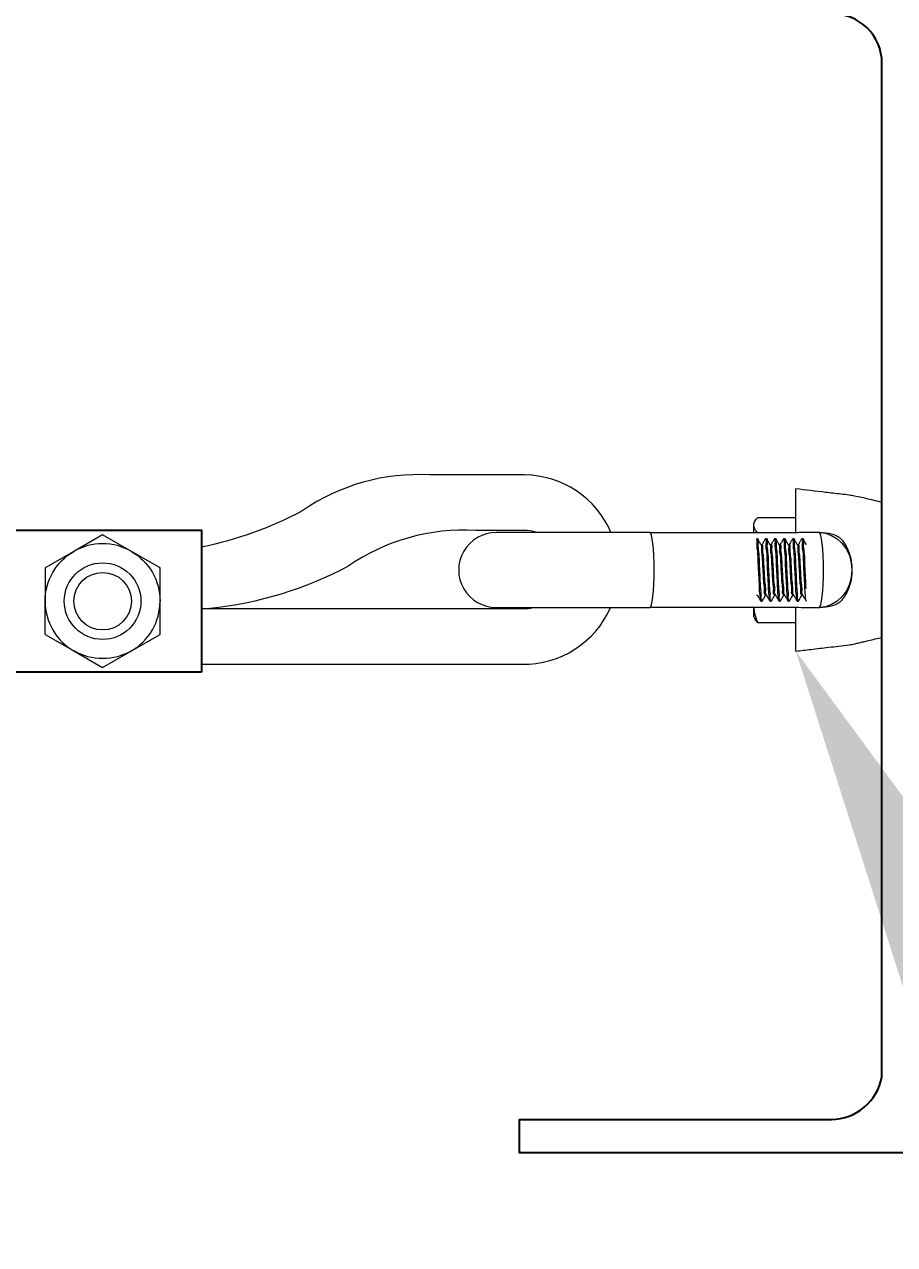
# Model space of a CAD drawing. Header units: inches. Extents: x -1851 to 6314, y -1304 to 4687.
# Drawn here: x -1249.45 to -1245.09, y 630.3 to 636.4 of the extents above; entities that cross this region are included whole.
import ezdxf
from ezdxf import colors
from ezdxf.entities.mleader import LeaderData, LeaderLine
from ezdxf.math import Vec2, Vec3

# ---------------------------------------------------------------- set-up
doc = ezdxf.new("R2010")
doc.units = ezdxf.units.IN
doc.header["$MEASUREMENT"] = 0
for name, color, linetype in [('E-COMB-BOX', 41, 'Continuous'), ('E-GRND', 3, 'Continuous'), ('G-ANNO-TEXT', 1, 'Continuous'), ('S-STEL-ANGL', 3, 'Continuous'), ('WIRE MANAGEMENT', 4, 'Continuous')]:
    doc.layers.add(name, color=color, linetype=linetype)
doc.styles.add('NEI-A', font='arial.ttf')

msp = doc.modelspace()

# ---------------------------------------------------------------- linework, layer by layer
at = {"layer": 'E-COMB-BOX', "color": 4, "flags": 128}
msp.add_lwpolyline([(-1243.21354, 636.62156), (-1243.21354, 636.45492), (-1244.77354, 636.45492, 0.4065492), (-1245.02682, 636.2082), (-1245.02682, 631.13492, 0.3694747), (-1244.81354, 630.92156), (-1243.21354, 630.92156), (-1243.21354, 630.75492), (-1246.96682, 630.75492), (-1246.96682, 630.92156), (-1245.40682, 630.92156, 0.3584563), (-1245.15354, 631.13492), (-1245.15354, 636.2082, 0.4219197), (-1245.40682, 636.45492), (-1246.96682, 636.45492), (-1246.96682, 636.62156)], format="xyb", close=True, dxfattribs=at)
at = {"layer": 'E-GRND'}
msp.add_lwpolyline([(-1248.55917, 633.16081), (-1249.54937, 633.16081), (-1249.54937, 633.87105), (-1248.55917, 633.87105)], close=True, dxfattribs=at)
at = {"layer": 'S-STEL-ANGL', "linetype": 'Continuous', "lineweight": 18}
for p, q in [((-1245.58457, 634.04742), (-1245.58457, 634.07781)), ((-1245.58457, 633.85787), (-1245.58457, 634.04742)), ((-1245.77458, 633.9347), (-1245.58457, 633.9347)), ((-1245.78965, 633.91608), (-1245.79551, 633.90593)), ((-1245.79551, 633.8963), (-1245.79551, 633.90593)), ((-1245.79551, 633.85906), (-1245.79551, 633.8963)), ((-1249.05427, 633.8476), (-1249.1981, 633.76456)), ((-1248.91044, 633.76456), (-1249.05427, 633.8476)), ((-1245.77629, 633.82781), (-1245.78196, 633.82781)), ((-1245.73082, 633.82781), (-1245.73651, 633.82781)), ((-1245.68537, 633.82781), (-1245.69106, 633.82781)), ((-1245.63992, 633.82781), (-1245.64561, 633.82781)), ((-1245.59447, 633.82781), (-1245.60014, 633.82781)), ((-1245.549, 633.82781), (-1245.55469, 633.82781)), ((-1245.46827, 633.85906), (-1245.49686, 633.85906)), ((-1245.46463, 633.85906), (-1245.46827, 633.85906)), ((-1245.75357, 633.79828), (-1245.7589, 633.79828)), ((-1245.70812, 633.79828), (-1245.71345, 633.79828)), ((-1245.66265, 633.79828), (-1245.66798, 633.79828)), ((-1245.6172, 633.79828), (-1245.62254, 633.79828)), ((-1245.57175, 633.79828), (-1245.57709, 633.79828)), ((-1249.34193, 633.34935), (-1249.34193, 633.51544)), ((-1248.76661, 633.34935), (-1248.76661, 633.51544)), ((-1245.78198, 633.54483), (-1245.77666, 633.54483)), ((-1245.75924, 633.51531), (-1245.75355, 633.51531)), ((-1245.73653, 633.54483), (-1245.73119, 633.54483)), ((-1245.71379, 633.51531), (-1245.7081, 633.51531)), ((-1245.69108, 633.54483), (-1245.68574, 633.54483)), ((-1245.66834, 633.51531), (-1245.66263, 633.51531)), ((-1245.64561, 633.54483), (-1245.64029, 633.54483)), ((-1245.62287, 633.51531), (-1245.61718, 633.51531)), ((-1245.60016, 633.54483), (-1245.59484, 633.54483)), ((-1245.57742, 633.51531), (-1245.57174, 633.51531)), ((-1245.55471, 633.54483), (-1245.54938, 633.54483)), ((-1245.79551, 633.43718), (-1245.79551, 633.48406)), ((-1245.58457, 633.2957), (-1245.58457, 633.48524)), ((-1245.49912, 633.48406), (-1245.46827, 633.48406)), ((-1245.46827, 633.48406), (-1245.46454, 633.48406)), ((-1245.79551, 633.43718), (-1245.78965, 633.42704)), ((-1245.77458, 633.40842), (-1245.58457, 633.40842)), ((-1249.34193, 633.34935), (-1249.1981, 633.26631)), ((-1248.91044, 633.26631), (-1248.76661, 633.34935)), ((-1245.58457, 633.26531), (-1245.58457, 633.2957))]:
    msp.add_line(p, q, dxfattribs=at)
msp.add_lwpolyline([(-1246.3153, 633.85906), (-1247.08456, 633.85906, 1.0000313), (-1247.08456, 633.48406), (-1246.3153, 633.48406)], format="xyb", dxfattribs=at)
at = {"layer": 'S-STEL-ANGL', "linetype": 'Continuous', "lineweight": 18, "flags": 128}
for points in [[(-1245.58457, 633.48406), (-1246.3153, 633.48406), (-1246.31094, 633.48766), (-1246.30677, 633.49833), (-1246.30291, 633.51566), (-1246.29953, 633.53898), (-1246.29675, 633.56739), (-1246.2947, 633.5998), (-1246.29343, 633.63498), (-1246.293, 633.67156), (-1246.29343, 633.70814), (-1246.2947, 633.74331), (-1246.29675, 633.77573), (-1246.29953, 633.80414), (-1246.30291, 633.82746), (-1246.30677, 633.84479), (-1246.31094, 633.85545), (-1246.3153, 633.85906), (-1246.3153, 633.85906), (-1245.58457, 633.85906)], [(-1245.46827, 633.48406), (-1245.46392, 633.48766), (-1245.45973, 633.49833), (-1245.45588, 633.51566), (-1245.4525, 633.53898), (-1245.44973, 633.56739), (-1245.44766, 633.5998), (-1245.4464, 633.63498), (-1245.44597, 633.67156), (-1245.4464, 633.70814), (-1245.44766, 633.74331), (-1245.44973, 633.77573), (-1245.4525, 633.80414), (-1245.45588, 633.82746), (-1245.45973, 633.84479), (-1245.46392, 633.85545), (-1245.46827, 633.85906)], [(-1245.46827, 633.85906), (-1245.43619, 633.85545), (-1245.40535, 633.84479), (-1245.37692, 633.82746), (-1245.35199, 633.80414), (-1245.33155, 633.77573), (-1245.31636, 633.74331), (-1245.30699, 633.70814), (-1245.30384, 633.67156), (-1245.30699, 633.63498), (-1245.31636, 633.5998), (-1245.33155, 633.56739), (-1245.35199, 633.53898), (-1245.37692, 633.51566), (-1245.40535, 633.49833), (-1245.43619, 633.48766), (-1245.46827, 633.48406)]]:
    msp.add_lwpolyline(points, dxfattribs=at)
at = {"layer": 'S-STEL-ANGL', "linetype": 'Continuous', "lineweight": 18}
for points in [[(-1249.1981, 633.76456), (-1249.34193, 633.68152), (-1249.34193, 633.51544, -0.2679492)], [(-1248.76661, 633.51544), (-1248.76661, 633.68152), (-1248.91044, 633.76456, -0.2679492)], [(-1249.1981, 633.26631), (-1249.05427, 633.18327), (-1248.91044, 633.26631, -0.2679492)]]:
    msp.add_lwpolyline(points, format="xyb", close=True, dxfattribs=at)
for radius in [0.19195, 0.14396]:
    msp.add_circle((-1249.05427, 633.51544), radius, dxfattribs=at)
for start, end in [(60, 120), (180, 240), (300, 0)]:
    msp.add_arc((-1249.05427, 633.51544), 0.28766, start, end, dxfattribs=at)
for points, knots in [([(-1245.15354, 634.00943), (-1245.19896, 634.02108), (-1245.25355, 634.03446), (-1245.32205, 634.0471), (-1245.35787, 634.0506), (-1245.39719, 634.05551), (-1245.4727, 634.06442), (-1245.53509, 634.07189), (-1245.58457, 634.07781)], [0.08185175, 0.08185175, 0.08185175, 0.08185175, 0.37728711, 0.43607952, 0.52069158, 0.60395295, 0.68586367, 1, 1, 1, 1]), ([(-1245.79551, 633.8963), (-1245.79548, 633.89721), (-1245.7953, 633.90443), (-1245.78947, 633.91891), (-1245.77985, 633.9291), (-1245.77458, 633.9347)], [0, 0, 0, 0, 0.0611889, 0.4847058, 1, 1, 1, 1]), ([(-1245.77458, 633.8579), (-1245.7804, 633.86377), (-1245.79113, 633.87461), (-1245.79413, 633.88949), (-1245.79551, 633.8963)], [0, 0, 0, 0, 0.5422415, 1, 1, 1, 1]), ([(-1245.75979, 633.5174), (-1245.75999, 633.51728), (-1245.76101, 633.51664), (-1245.76059, 633.53194), (-1245.76577, 633.54793), (-1245.76635, 633.59556), (-1245.76964, 633.6483), (-1245.77264, 633.70484), (-1245.77326, 633.76332), (-1245.78057, 633.78816), (-1245.77565, 633.8306), (-1245.78157, 633.82527), (-1245.78196, 633.82492)], [0, 0, 0, 0, 0.002024, 0.0103203, 0.092947, 0.2363025, 0.4209043, 0.6161441, 0.7936474, 0.9273038, 0.9952579, 1, 1, 1, 1]), ([(-1245.75355, 633.5182), (-1245.75415, 633.51866), (-1245.76064, 633.52376), (-1245.75516, 633.54881), (-1245.76005, 633.57021), (-1245.76163, 633.60566), (-1245.76382, 633.64875), (-1245.76701, 633.70473), (-1245.76755, 633.76332), (-1245.77491, 633.78821), (-1245.76993, 633.83056), (-1245.77589, 633.82527), (-1245.77629, 633.82492)], [0, 0, 0, 0, 0.0071859, 0.0785699, 0.2008212, 0.2338823, 0.4190557, 0.614906, 0.7929588, 0.9270313, 0.9951969, 1, 1, 1, 1]), ([(-1245.75868, 633.79789), (-1245.76154, 633.80283), (-1245.76726, 633.81269), (-1245.77298, 633.82257), (-1245.77584, 633.8275)], [0, 0, 0, 0, 0.4999036, 1, 1, 1, 1]), ([(-1245.73707, 633.82737), (-1245.73994, 633.82243), (-1245.74567, 633.81254), (-1245.7514, 633.80266), (-1245.75427, 633.79772)], [0, 0, 0, 0, 0.5001388, 1, 1, 1, 1]), ([(-1245.71434, 633.5174), (-1245.71454, 633.51728), (-1245.71556, 633.51664), (-1245.71514, 633.53194), (-1245.72032, 633.54793), (-1245.72091, 633.59556), (-1245.72418, 633.6483), (-1245.7272, 633.70484), (-1245.72776, 633.7633), (-1245.73517, 633.7882), (-1245.73015, 633.83056), (-1245.73611, 633.82527), (-1245.73651, 633.82492)], [0, 0, 0, 0, 0.002024, 0.0103199, 0.0929434, 0.2362933, 0.4208878, 0.6161199, 0.7936132, 0.9272686, 0.995212, 1, 1, 1, 1]), ([(-1245.7081, 633.5182), (-1245.7087, 633.51866), (-1245.71519, 633.52376), (-1245.70967, 633.54881), (-1245.71461, 633.57021), (-1245.71618, 633.60566), (-1245.71838, 633.64875), (-1245.72153, 633.70472), (-1245.72212, 633.76334), (-1245.72943, 633.78816), (-1245.72451, 633.8306), (-1245.73043, 633.82527), (-1245.73082, 633.82492)], [0, 0, 0, 0, 0.0071863, 0.0785667, 0.200828, 0.2338907, 0.4190732, 0.6149303, 0.7929949, 0.9270739, 0.9952429, 1, 1, 1, 1]), ([(-1245.71321, 633.79789), (-1245.71608, 633.80282), (-1245.72181, 633.81269), (-1245.72753, 633.82257), (-1245.73039, 633.8275)], [0, 0, 0, 0, 0.50004123, 1, 1, 1, 1]), ([(-1245.69162, 633.82737), (-1245.69449, 633.82243), (-1245.70022, 633.81254), (-1245.70594, 633.80266), (-1245.7088, 633.79772)], [0, 0, 0, 0, 0.5002761, 1, 1, 1, 1]), ([(-1245.66889, 633.5174), (-1245.66909, 633.51728), (-1245.67011, 633.51664), (-1245.66959, 633.53196), (-1245.67491, 633.54792), (-1245.67545, 633.59556), (-1245.67871, 633.6483), (-1245.68176, 633.70484), (-1245.68231, 633.7633), (-1245.68972, 633.7882), (-1245.6847, 633.83056), (-1245.69066, 633.82527), (-1245.69106, 633.82492)], [0, 0, 0, 0, 0.002024, 0.0103062, 0.0929306, 0.2362857, 0.4208791, 0.616116, 0.7936111, 0.9272678, 0.9952119, 1, 1, 1, 1]), ([(-1245.66263, 633.5182), (-1245.66323, 633.51866), (-1245.66976, 633.52373), (-1245.6642, 633.54883), (-1245.66918, 633.57021), (-1245.67067, 633.60566), (-1245.67295, 633.64875), (-1245.67609, 633.70473), (-1245.67661, 633.76332), (-1245.68403, 633.7882), (-1245.67901, 633.83056), (-1245.68498, 633.82527), (-1245.68537, 633.82492)], [0, 0, 0, 0, 0.007232, 0.0786064, 0.2008572, 0.2339138, 0.4190834, 0.6149239, 0.7929701, 0.9270419, 0.9951971, 1, 1, 1, 1]), ([(-1245.66776, 633.79789), (-1245.67062, 633.80283), (-1245.67634, 633.8127), (-1245.68207, 633.82257), (-1245.68494, 633.8275)], [0, 0, 0, 0, 0.4997661, 1, 1, 1, 1]), ([(-1245.64615, 633.82737), (-1245.64902, 633.82243), (-1245.65475, 633.81254), (-1245.66048, 633.80266), (-1245.66335, 633.79772)], [0, 0, 0, 0, 0.5001388, 1, 1, 1, 1]), ([(-1245.62344, 633.5174), (-1245.62364, 633.51728), (-1245.62466, 633.51664), (-1245.62414, 633.53196), (-1245.62946, 633.54792), (-1245.62999, 633.59556), (-1245.63327, 633.6483), (-1245.63627, 633.70484), (-1245.63688, 633.7633), (-1245.64423, 633.78821), (-1245.63925, 633.83056), (-1245.64521, 633.82527), (-1245.64561, 633.82492)], [0, 0, 0, 0, 0.002024, 0.0103061, 0.0929302, 0.2362847, 0.4208774, 0.6161107, 0.7936081, 0.9272601, 0.9952119, 1, 1, 1, 1]), ([(-1245.61718, 633.5182), (-1245.61778, 633.51866), (-1245.62427, 633.52376), (-1245.61878, 633.54881), (-1245.62373, 633.57021), (-1245.62523, 633.60566), (-1245.62747, 633.64875), (-1245.63065, 633.70473), (-1245.63116, 633.76332), (-1245.63858, 633.7882), (-1245.63356, 633.83056), (-1245.63953, 633.82527), (-1245.63992, 633.82492)], [0, 0, 0, 0, 0.0071859, 0.0785701, 0.2008258, 0.2338837, 0.4190576, 0.6149086, 0.792962, 0.927039, 0.9951969, 1, 1, 1, 1]), ([(-1245.62231, 633.79789), (-1245.62517, 633.80283), (-1245.63089, 633.81269), (-1245.63661, 633.82257), (-1245.63947, 633.8275)], [0, 0, 0, 0, 0.4999036, 1, 1, 1, 1]), ([(-1245.6007, 633.82737), (-1245.60357, 633.82243), (-1245.6093, 633.81254), (-1245.61503, 633.80266), (-1245.6179, 633.79772)], [0, 0, 0, 0, 0.5001388, 1, 1, 1, 1]), ([(-1245.57797, 633.5174), (-1245.57817, 633.51728), (-1245.5792, 633.51664), (-1245.57877, 633.53194), (-1245.58395, 633.54793), (-1245.58454, 633.59556), (-1245.58782, 633.6483), (-1245.59082, 633.70484), (-1245.59142, 633.7633), (-1245.5988, 633.78821), (-1245.59378, 633.83056), (-1245.59975, 633.82527), (-1245.60014, 633.82492)], [0, 0, 0, 0, 0.002024, 0.0103199, 0.0929435, 0.2362935, 0.4208883, 0.6161206, 0.7936171, 0.9272685, 0.995212, 1, 1, 1, 1]), ([(-1245.57174, 633.5182), (-1245.57233, 633.51866), (-1245.57882, 633.52376), (-1245.57334, 633.54881), (-1245.57824, 633.57021), (-1245.57981, 633.60566), (-1245.582, 633.64875), (-1245.5852, 633.70473), (-1245.58573, 633.76332), (-1245.59309, 633.78821), (-1245.58811, 633.83056), (-1245.59408, 633.82527), (-1245.59447, 633.82492)], [0, 0, 0, 0, 0.0071859, 0.0785699, 0.2008212, 0.2338823, 0.4190557, 0.614906, 0.7929588, 0.9270313, 0.9951969, 1, 1, 1, 1]), ([(-1245.57686, 633.79789), (-1245.57972, 633.80283), (-1245.58544, 633.81269), (-1245.59116, 633.82257), (-1245.59402, 633.8275)], [0, 0, 0, 0, 0.4999036, 1, 1, 1, 1]), ([(-1245.49686, 633.85886), (-1245.51898, 633.85894), (-1245.54822, 633.85903), (-1245.57745, 633.8581), (-1245.58457, 633.85787)], [0, 0, 0, 0, 0.756132, 1, 1, 1, 1]), ([(-1245.55525, 633.82737), (-1245.55812, 633.82243), (-1245.56385, 633.81254), (-1245.56958, 633.80266), (-1245.57245, 633.79772)], [0, 0, 0, 0, 0.5001388, 1, 1, 1, 1]), ([(-1245.53308, 633.51712), (-1245.53329, 633.51796), (-1245.53553, 633.52713), (-1245.53681, 633.55161), (-1245.53982, 633.59398), (-1245.54214, 633.6488), (-1245.54544, 633.70472), (-1245.54593, 633.76333), (-1245.55335, 633.7882), (-1245.54833, 633.83056), (-1245.5543, 633.82527), (-1245.55469, 633.82492)], [0, 0, 0, 0, 0.0083127, 0.0911038, 0.2347444, 0.4197133, 0.6153414, 0.7931946, 0.927121, 0.9952023, 1, 1, 1, 1]), ([(-1245.53308, 633.57957), (-1245.53328, 633.58298), (-1245.53457, 633.60554), (-1245.53647, 633.64881), (-1245.53973, 633.70471), (-1245.5403, 633.76334), (-1245.54761, 633.78816), (-1245.54269, 633.8306), (-1245.54861, 633.82527), (-1245.549, 633.82492)], [0, 0, 0, 0, 0.0413712, 0.2730891, 0.5181642, 0.7409755, 0.9087479, 0.9940474, 1, 1, 1, 1]), ([(-1245.53139, 633.79789), (-1245.53426, 633.80282), (-1245.53999, 633.81269), (-1245.54571, 633.82257), (-1245.54857, 633.8275)], [0, 0, 0, 0, 0.50004123, 1, 1, 1, 1]), ([(-1245.46465, 633.85872), (-1245.45166, 633.8585), (-1245.42975, 633.85814), (-1245.40024, 633.85171), (-1245.378, 633.84272), (-1245.35349, 633.82384), (-1245.32932, 633.78804), (-1245.31262, 633.74512), (-1245.30405, 633.69784), (-1245.30245, 633.64992), (-1245.31255, 633.59592), (-1245.33361, 633.54817), (-1245.35707, 633.51464), (-1245.38442, 633.49711), (-1245.40808, 633.48934), (-1245.43533, 633.48468), (-1245.45418, 633.48445), (-1245.46454, 633.48432)], [0, 0, 0, 0, 0.0690568, 0.1164714, 0.1602796, 0.1957003, 0.2797952, 0.386421, 0.4391369, 0.5354169, 0.6404615, 0.7285778, 0.8130834, 0.8531381, 0.8996284, 0.9448808, 1, 1, 1, 1]), ([(-1245.73651, 633.54718), (-1245.7371, 633.54755), (-1245.7437, 633.55171), (-1245.73856, 633.57632), (-1245.74557, 633.60774), (-1245.7463, 633.65337), (-1245.75002, 633.69841), (-1245.7507, 633.74593), (-1245.75739, 633.76636), (-1245.75345, 633.80004), (-1245.75847, 633.79647), (-1245.75866, 633.79633)], [0, 0, 0, 0, 0.0082033, 0.0913383, 0.2352696, 0.4205335, 0.6164632, 0.7946079, 0.9288247, 0.9972916, 1, 1, 1, 1]), ([(-1245.73151, 633.54764), (-1245.73187, 633.54787), (-1245.73816, 633.55191), (-1245.73274, 633.57643), (-1245.73993, 633.6077), (-1245.74063, 633.65337), (-1245.74431, 633.69846), (-1245.74506, 633.74577), (-1245.75161, 633.76669), (-1245.74786, 633.80011), (-1245.75316, 633.79623), (-1245.75355, 633.79594)], [0, 0, 0, 0, 0.00494492, 0.08812002, 0.23211515, 0.41747305, 0.61349314, 0.79172385, 0.92601185, 0.99449976, 1, 1, 1, 1]), ([(-1245.69106, 633.54718), (-1245.69165, 633.54755), (-1245.69825, 633.55171), (-1245.69311, 633.57632), (-1245.70012, 633.60774), (-1245.70086, 633.65337), (-1245.70454, 633.69841), (-1245.70526, 633.74592), (-1245.71194, 633.76636), (-1245.708, 633.80004), (-1245.71302, 633.79647), (-1245.71321, 633.79633)], [0, 0, 0, 0, 0.0082033, 0.0913382, 0.2352695, 0.4205333, 0.6164587, 0.7946079, 0.9288247, 0.9972916, 1, 1, 1, 1]), ([(-1245.68606, 633.54764), (-1245.68641, 633.54787), (-1245.69266, 633.55196), (-1245.68729, 633.5764), (-1245.69449, 633.60771), (-1245.69515, 633.65337), (-1245.69887, 633.69846), (-1245.69962, 633.74577), (-1245.70612, 633.76669), (-1245.70241, 633.80011), (-1245.70771, 633.79623), (-1245.7081, 633.79594)], [0, 0, 0, 0, 0.0048836, 0.0880629, 0.232071, 0.4174337, 0.6134679, 0.7917076, 0.925996, 0.9944995, 1, 1, 1, 1]), ([(-1245.64561, 633.54718), (-1245.6462, 633.54755), (-1245.6528, 633.55171), (-1245.64766, 633.57632), (-1245.65464, 633.60774), (-1245.65541, 633.65337), (-1245.6591, 633.69842), (-1245.65975, 633.7459), (-1245.66655, 633.76642), (-1245.66249, 633.79997), (-1245.66756, 633.79647), (-1245.66776, 633.79633)], [0, 0, 0, 0, 0.0082029, 0.09133365, 0.23525199, 0.42051103, 0.61642659, 0.79456224, 0.92877862, 0.99723001, 1, 1, 1, 1]), ([(-1245.64061, 633.54764), (-1245.64096, 633.54787), (-1245.64721, 633.55196), (-1245.64184, 633.5764), (-1245.64904, 633.60771), (-1245.64971, 633.65337), (-1245.65338, 633.69846), (-1245.65418, 633.74577), (-1245.66067, 633.76669), (-1245.65696, 633.80011), (-1245.66226, 633.79623), (-1245.66265, 633.79594)], [0, 0, 0, 0, 0.0048836, 0.0880628, 0.2320709, 0.4174335, 0.6134634, 0.7917077, 0.925996, 0.9944995, 1, 1, 1, 1]), ([(-1245.60014, 633.54718), (-1245.60074, 633.54755), (-1245.60736, 633.55168), (-1245.6022, 633.57634), (-1245.6092, 633.60774), (-1245.60993, 633.65338), (-1245.61366, 633.69841), (-1245.61432, 633.74593), (-1245.62106, 633.76635), (-1245.61709, 633.80004), (-1245.6221, 633.79647), (-1245.62229, 633.79633)], [0, 0, 0, 0, 0.0082645, 0.0913953, 0.2353137, 0.4205683, 0.6164882, 0.7946239, 0.9288404, 0.9972918, 1, 1, 1, 1]), ([(-1245.59515, 633.54764), (-1245.5955, 633.54787), (-1245.60179, 633.55191), (-1245.59637, 633.57643), (-1245.60356, 633.6077), (-1245.60426, 633.65337), (-1245.60794, 633.69847), (-1245.60871, 633.74576), (-1245.61526, 633.76673), (-1245.61147, 633.80008), (-1245.6168, 633.79623), (-1245.6172, 633.79594)], [0, 0, 0, 0, 0.0049446, 0.0881147, 0.2321012, 0.417448, 0.6134563, 0.791681, 0.9259546, 0.9944383, 1, 1, 1, 1]), ([(-1245.55469, 633.54718), (-1245.55528, 633.54755), (-1245.56188, 633.55171), (-1245.55674, 633.57632), (-1245.56375, 633.60774), (-1245.56448, 633.65337), (-1245.5682, 633.69841), (-1245.56888, 633.74593), (-1245.57557, 633.76636), (-1245.57164, 633.80004), (-1245.57665, 633.79647), (-1245.57684, 633.79633)], [0, 0, 0, 0, 0.0082033, 0.0913383, 0.2352696, 0.4205335, 0.6164632, 0.7946079, 0.9288247, 0.9972916, 1, 1, 1, 1]), ([(-1245.5497, 633.54764), (-1245.55005, 633.54787), (-1245.55634, 633.55191), (-1245.55092, 633.57643), (-1245.55811, 633.6077), (-1245.55881, 633.65337), (-1245.56249, 633.69846), (-1245.56324, 633.74577), (-1245.56979, 633.76669), (-1245.56604, 633.80011), (-1245.57134, 633.79623), (-1245.57174, 633.79594)], [0, 0, 0, 0, 0.00494492, 0.08812002, 0.23211515, 0.41747305, 0.61349314, 0.79172385, 0.92601185, 0.99449976, 1, 1, 1, 1]), ([(-1245.77698, 633.5454), (-1245.77411, 633.54046), (-1245.76838, 633.53058), (-1245.76266, 633.52069), (-1245.7598, 633.51574)], [0, 0, 0, 0, 0.49999841, 1, 1, 1, 1]), ([(-1245.75291, 633.51593), (-1245.75005, 633.52088), (-1245.74432, 633.53077), (-1245.73858, 633.54065), (-1245.73572, 633.54559)], [0, 0, 0, 0, 0.50019429, 1, 1, 1, 1]), ([(-1245.73153, 633.5454), (-1245.72867, 633.54046), (-1245.72293, 633.53058), (-1245.7172, 633.52069), (-1245.71434, 633.51574)], [0, 0, 0, 0, 0.4998612, 1, 1, 1, 1]), ([(-1245.70746, 633.51593), (-1245.7046, 633.52088), (-1245.69887, 633.53077), (-1245.69314, 633.54065), (-1245.69027, 633.54559)], [0, 0, 0, 0, 0.50019429, 1, 1, 1, 1]), ([(-1245.68608, 633.5454), (-1245.68322, 633.54046), (-1245.67748, 633.53058), (-1245.67175, 633.52069), (-1245.66889, 633.51574)], [0, 0, 0, 0, 0.4998612, 1, 1, 1, 1]), ([(-1245.662, 633.51593), (-1245.65913, 633.52088), (-1245.6534, 633.53077), (-1245.64767, 633.54065), (-1245.6448, 633.54559)], [0, 0, 0, 0, 0.50019429, 1, 1, 1, 1]), ([(-1245.64063, 633.5454), (-1245.63777, 633.54046), (-1245.63203, 633.53058), (-1245.6263, 633.52069), (-1245.62344, 633.51574)], [0, 0, 0, 0, 0.4998612, 1, 1, 1, 1]), ([(-1245.61655, 633.51593), (-1245.61368, 633.52088), (-1245.60795, 633.53077), (-1245.60222, 633.54065), (-1245.59935, 633.54559)], [0, 0, 0, 0, 0.50019429, 1, 1, 1, 1]), ([(-1245.59516, 633.5454), (-1245.5923, 633.54046), (-1245.58656, 633.53058), (-1245.58084, 633.52069), (-1245.57799, 633.51574)], [0, 0, 0, 0, 0.49999841, 1, 1, 1, 1]), ([(-1245.5711, 633.51593), (-1245.56823, 633.52088), (-1245.5625, 633.53077), (-1245.55677, 633.54065), (-1245.5539, 633.54559)], [0, 0, 0, 0, 0.50019429, 1, 1, 1, 1]), ([(-1245.54971, 633.5454), (-1245.54685, 633.54046), (-1245.54111, 633.53058), (-1245.53538, 633.52069), (-1245.53252, 633.51574)], [0, 0, 0, 0, 0.4998612, 1, 1, 1, 1]), ([(-1245.77458, 633.40842), (-1245.7806, 633.42342), (-1245.79041, 633.44784), (-1245.79256, 633.47398), (-1245.79339, 633.48406)], [0, 0, 0, 0, 0.6142658, 1, 1, 1, 1]), ([(-1245.58457, 633.48524), (-1245.56641, 633.48477), (-1245.53793, 633.48403), (-1245.50944, 633.48411), (-1245.49912, 633.48414)], [0, 0, 0, 0, 0.6375676, 1, 1, 1, 1]), ([(-1245.78948, 633.42713), (-1245.78938, 633.42683), (-1245.78677, 633.41926), (-1245.78055, 633.41373), (-1245.77458, 633.40842)], [0, 0, 0, 0, 0.0401303, 1, 1, 1, 1]), ([(-1245.58457, 633.26531), (-1245.55955, 633.26827), (-1245.50493, 633.27472), (-1245.41626, 633.28579), (-1245.34283, 633.29288), (-1245.29197, 633.30125), (-1245.26773, 633.30742), (-1245.24475, 633.31278), (-1245.20659, 633.32188), (-1245.17608, 633.32913), (-1245.15354, 633.33448)], [0, 0, 0, 0, 0.15885641, 0.34663138, 0.56324662, 0.62376523, 0.67124221, 0.72082595, 0.77251631, 0.91851123, 0.91851123, 0.91851123, 0.91851123])]:
    msp.add_open_spline(points, degree=3, knots=knots, dxfattribs=at)
at = {"layer": 'WIRE MANAGEMENT', "color": 4, "linetype": 'Continuous', "lineweight": 18, "elevation": 0.11854, "flags": 128}
for points in [[(-1246.50966, 633.85906, 0.2989744), (-1246.94227, 634.1473), (-1247.41622, 634.1473, 0.1665775), (-1248.05282, 633.96874, -0.0720317), (-1248.55917, 633.78515)], [(-1246.88249, 633.85906, 0.0803684), (-1246.94411, 633.86945), (-1247.18839, 633.86945, 0.1665775), (-1247.82498, 633.69088, -0.0973249), (-1248.51778, 633.47839)], [(-1248.55917, 633.47839), (-1246.9544, 633.47839, 0.0730454), (-1246.89782, 633.48406)], [(-1248.55917, 633.20032), (-1246.9544, 633.20032, 0.3031773), (-1246.51158, 633.48406)]]:
    msp.add_lwpolyline(points, format="xyb", dxfattribs=at)

# ---------------------------------------------------------------- next in the draw order: leaders
at = {"layer": 'G-ANNO-TEXT'}
ml = msp.add_multileader_mtext('Standard', dxfattribs=at)
ml.set_content('\\A1;MESSENGER CABLE DEAD ENDS AT POST WITH END CAP HARDWARE', color=256, style='NEI-A')
ml.set_leader_properties()
ml.build(insert=Vec2(0, 0))
ml.multileader.update_dxf_attribs({"dogleg_length": 0.89968, "arrow_head_size": 3})
ctx = ml.context
ctx.base_point, ctx.char_height, ctx.arrow_head_size, ctx.landing_gap_size, ctx.plane_origin = Vec3(-1239.53924, 623.1837), 2, 3, 1.53573, Vec3(-1997.37575, 90.98799)
notes = []
notes.append((ctx, [(1, (1, 1, 0), (-1240.43892, 623.1837), (1, 0), 0.89968, [(1, [(-1245.58457, 633.26531)], 0, [])])]))
ctx.mtext.insert, ctx.mtext.width, ctx.mtext.defined_height, ctx.mtext.flow_direction = Vec3(-1238.00351, 624.20076), 49.1809823, 10.6887, 5
ctx.mtext.has_bg_fill, ctx.mtext.bg_color, ctx.mtext.bg_scale_factor, ctx.mtext.bg_transparency, ctx.mtext.use_window_bg_color = 1, -1073741824, 1.5, 0, 1
for ctx, leaders in notes:
    for number, flags, end, landing, length, lines in leaders:
        leader = LeaderData()
        leader.index, (leader.has_last_leader_line, leader.has_dogleg_vector, leader.attachment_direction) = number, flags
        leader.last_leader_point, leader.dogleg_vector, leader.dogleg_length = Vec3(end), Vec3(landing), length
        for number, points, colour, breaks in lines:
            line = LeaderLine()
            line.index, line.vertices, line.color, line.breaks = number, Vec3.list(points), colors.encode_raw_color(colour), breaks
            leader.lines.append(line)
        ctx.leaders.append(leader)

doc.saveas('drawing.dxf')
